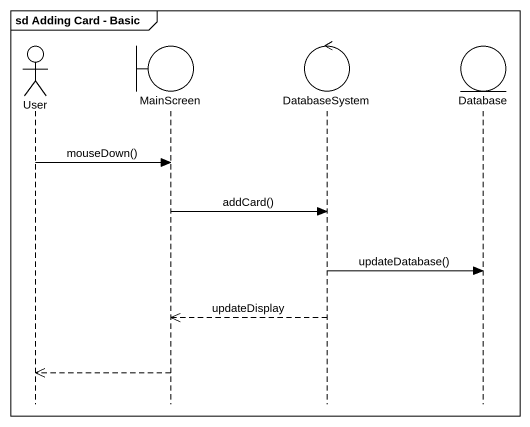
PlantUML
@startuml
mainframe sd Adding Card - Basic
hide footbox
actor User
boundary MainScreen
control DatabaseSystem
entity "Database" as Database_

User -> MainScreen : mouseDown()
MainScreen -> DatabaseSystem : addCard()
DatabaseSystem -> Database_ : updateDatabase()
DatabaseSystem -->> MainScreen : updateDisplay
MainScreen -->> User
@enduml
